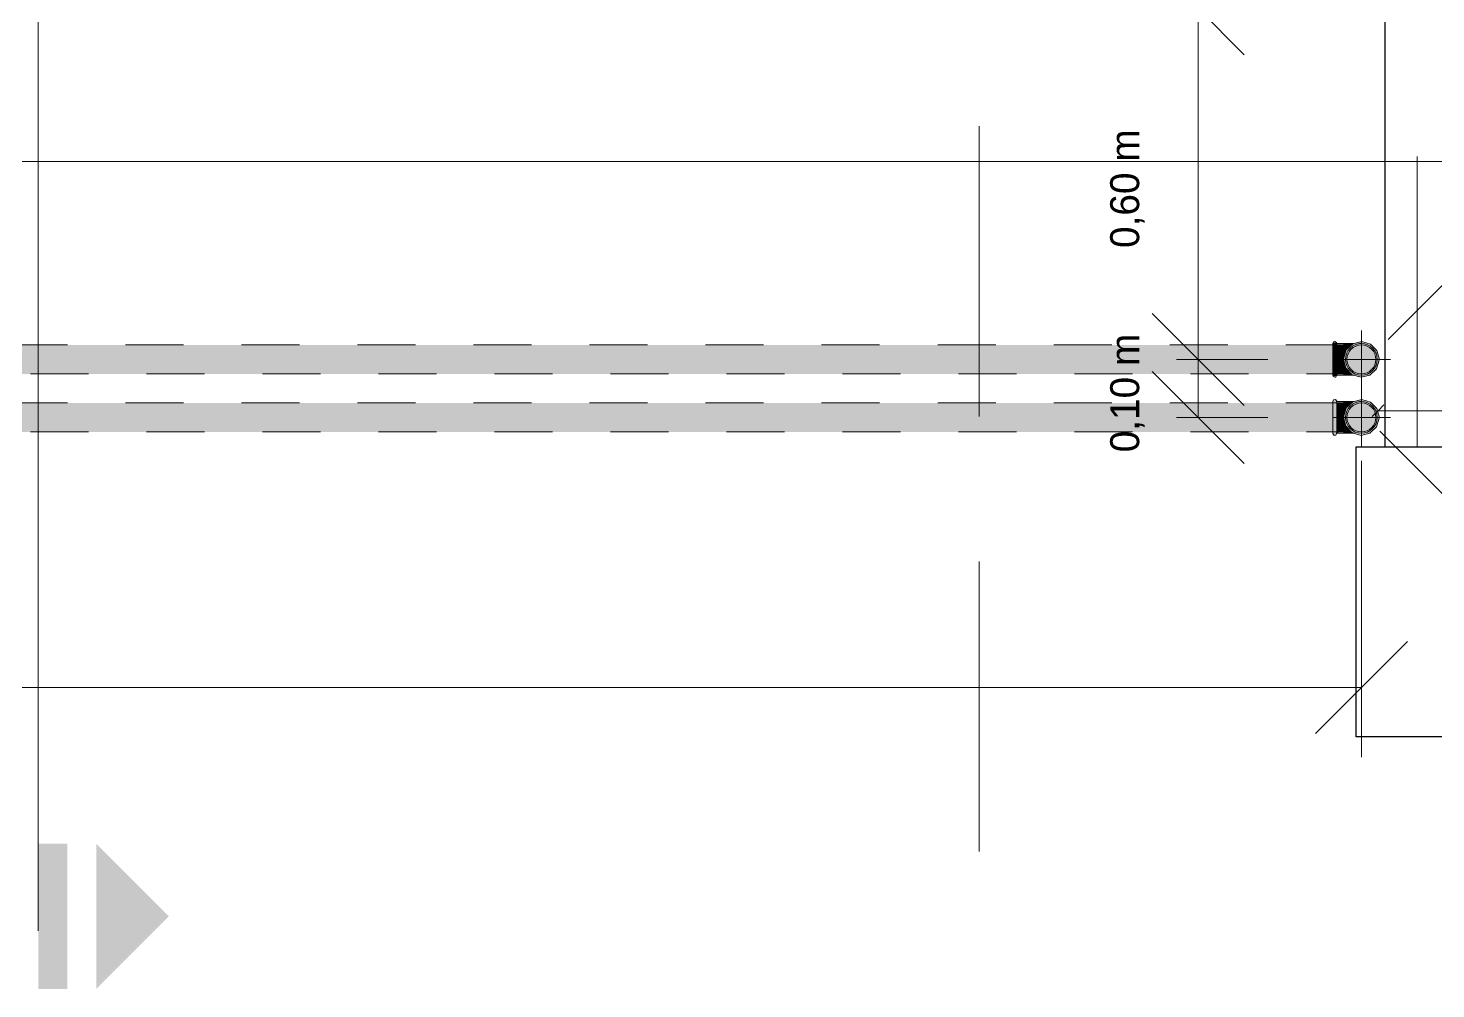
# Model space of a CAD drawing. Header units: metres. Extents: x 149 to 429, y -3 to 162.
# Drawn here: x 235.567 to 237.993, y 98.385 to 100.041 of the extents above; entities that cross this region are included whole.
import ezdxf

# ---------------------------------------------------------------- set-up
doc = ezdxf.new("R2010")
doc.units = ezdxf.units.M
doc.linetypes.add('Aligning Line', pattern=[0.012, 0.006, -0.006])
doc.linetypes.add('IMPORT-Dashed _3_', pattern=[0.75, 0.5, -0.25])
doc.layers.add('1053_ARQ_BASE_MATADOURO_dwg', color=7, linetype='Continuous', lineweight=5, true_color=0x767676)
for name, color, linetype, lineweight in [('A-ANNO-DIMS', 7, 'Continuous', 5), ('A-ANNO-DIMS-50', 7, 'Continuous', 5), ('A-ANNO-NOTE', 7, 'Continuous', 5), ('A-ESTRUTURA', 7, 'Continuous', 30), ('A-PAREDE', 7, 'Continuous', 30), ('A_PROJEÇÃO', 7, 'IMPORT-Dashed _3_', 5), ('G-ANNO-SYMB', 7, 'Continuous', 5), ('G-ANNO-TEXT', 7, 'Continuous', 5), ('P-PIPE', 7, 'Continuous', 5), ('P-PIPE-CNTR', 7, 'Continuous', 5)]:
    doc.layers.add(name, color=color, linetype=linetype, lineweight=lineweight)
doc.styles.add('Century Gothic_2', font='GOTHIC.TTF', dxfattribs={"height": 0.05})
doc.dimstyles.new('Setores_1_mm', dxfattribs={"dimscale": 0.3048, "dimtxt": 0.052208, "dimasz": 0.520833, "dimexe": 0.393701, "dimexo": 0.246063, "dimgap": 0.287073, "dimtad": 1, "dimrnd": 0.01, "dimzin": 0, "dimdsep": 46, "dimtxsty": 'Century Gothic_2', "dimblk1": 'OBLIQUE', "dimblk2": 'OBLIQUE', "dimsah": 1, "dimcen": 0.09, "dimazin": 0, "dimtfac": 1, "dimtdec": 4, "dimtix": 1, "dimtmove": 0, "dimatfit": 3, "dimfxl": 1, "dimtvp": 1, "dimtolj": 1, "dimtzin": 0, "dimarcsym": 2})

# ---------------------------------------------------------------- blocks, each defined once
blk = doc.blocks.new('AÇO_Cotovelo 90 45 - AÇO_Cotovelo 90 45-3953197-SERINGA SUÍNOS')
at = {"layer": 'P-PIPE', "true_color": 0x7f7f7f}
for points in [[(159.4488, 99.4697), (159.4523, 99.4697), (159.4523, 99.4991), (159.4488, 99.4973), (159.4488, 99.4957), (159.4488, 99.4697)], [(159.4549, 99.4697), (159.4558, 99.4697), (159.4555, 99.4978), (159.4523, 99.4991), (159.4523, 99.4697), (159.4533, 99.4697)], [(159.4558, 99.4697), (159.4674, 99.4698), (159.4679, 99.4797), (159.4679, 99.4957), (159.4557, 99.4957), (159.4558, 99.4697)], [(159.4679, 99.4697), (159.4709, 99.4697), (159.4767, 99.4862), (159.4908, 99.4957), (159.5067, 99.4957), (159.5207, 99.4851), (159.5261, 99.4697), (159.5292, 99.4697), (159.528, 99.4777), (159.5257, 99.4836), (159.5204, 99.4904), (159.5136, 99.4963), (159.5055, 99.4994), (159.4982, 99.5006), (159.4898, 99.4992), (159.4806, 99.4947), (159.4756, 99.4904), (159.47, 99.4822), (159.4679, 99.4743), (159.4674, 99.4697)], [(159.4679, 99.4743), (159.4687, 99.4783), (159.4709, 99.4836), (159.4771, 99.4917), (159.4829, 99.4963), (159.4837, 99.497), (159.4741, 99.4971), (159.4679, 99.4971), (159.4679, 99.475)], [(159.4718, 99.4697), (159.4733, 99.47), (159.4742, 99.4763), (159.4771, 99.4828), (159.4806, 99.4874), (159.4868, 99.4918), (159.4918, 99.4938), (159.4982, 99.4947), (159.5067, 99.493), (159.5108, 99.4913), (159.5159, 99.4874), (159.5205, 99.4808), (159.5224, 99.4758), (159.5238, 99.4697), (159.5257, 99.4697), (159.5204, 99.4858), (159.5067, 99.4957), (159.4898, 99.4957), (159.4761, 99.4858), (159.4709, 99.4697)], [(159.4523, 99.4403), (159.4523, 99.4697), (159.4488, 99.4697), (159.449, 99.4415), (159.4496, 99.4413)], [(159.4523, 99.4403), (159.4555, 99.4415), (159.4557, 99.449), (159.4556, 99.4536), (159.4558, 99.4697), (159.4523, 99.4697), (159.4523, 99.4431)], [(159.4982, 99.4388), (159.507, 99.4402), (159.5148, 99.4436), (159.5219, 99.4503), (159.5263, 99.4568), (159.5286, 99.4646), (159.5292, 99.4697), (159.5257, 99.4697), (159.5198, 99.4531), (159.506, 99.4436), (159.4898, 99.4436), (159.4759, 99.4543), (159.4704, 99.4697), (159.4674, 99.4697), (159.4685, 99.4616), (159.4709, 99.4558), (159.4766, 99.448), (159.4829, 99.443), (159.4916, 99.4398), (159.494, 99.4394)], [(159.506, 99.4436), (159.5067, 99.4436), (159.5206, 99.4542), (159.5257, 99.4697), (159.5233, 99.4697), (159.5221, 99.4626), (159.5192, 99.4563), (159.5142, 99.4507), (159.5097, 99.4476), (159.5047, 99.4455), (159.4982, 99.4447), (159.4898, 99.4464), (159.4849, 99.4487), (159.4806, 99.452), (159.476, 99.4586), (159.4741, 99.4632), (159.4733, 99.4697), (159.4709, 99.4697), (159.4767, 99.4531), (159.4902, 99.4436), (159.5052, 99.4436)], [(159.4679, 99.4423), (159.4835, 99.4428), (159.4809, 99.4443), (159.4745, 99.4505), (159.47, 99.4572), (159.4679, 99.4626), (159.4679, 99.4423)]]:
    blk.add_hatch(color=8, dxfattribs=at).paths.add_polyline_path(points)
h = blk.add_hatch(color=8, dxfattribs=at)
h.paths.add_polyline_path([(159.4488, 99.449), (159.4489, 99.4536), (159.4488, 99.4509)])
h.paths.add_polyline_path([(159.4488, 99.4436), (159.4488, 99.4436), (159.4488, 99.4447)])
h.paths.add_polyline_path([(159.4557, 99.4436), (159.4679, 99.444), (159.4674, 99.4697), (159.4558, 99.4697), (159.4557, 99.4436)])
at = {"layer": 'P-PIPE'}
for p, q in [((159.4488, 99.4957), (159.4488, 99.4971)), ((159.4488, 99.4971), (159.4488, 99.4957)), ((159.4499, 99.4971), (159.4488, 99.4971)), ((159.4488, 99.4971), (159.4488, 99.4938)), ((159.4679, 99.4971), (159.4546, 99.4971)), ((159.4558, 99.4971), (159.4558, 99.4957)), ((159.4679, 99.4971), (159.4679, 99.4961)), ((159.4679, 99.4955), (159.4679, 99.4859)), ((159.4953, 99.4971), (159.4982, 99.4971)), ((159.4488, 99.4914), (159.4488, 99.4801)), ((159.4679, 99.4849), (159.4679, 99.4858)), ((159.4679, 99.4853), (159.4679, 99.4743)), ((159.4488, 99.4592), (159.4488, 99.4479)), ((159.4679, 99.465), (159.4679, 99.4541)), ((159.4679, 99.4536), (159.4679, 99.4544)), ((159.4679, 99.4534), (159.4679, 99.4438)), ((159.4488, 99.4423), (159.4488, 99.4436)), ((159.4488, 99.4432), (159.4488, 99.4423)), ((159.4553, 99.4423), (159.4679, 99.4423)), ((159.4558, 99.4436), (159.4558, 99.4423)), ((159.4558, 99.4423), (159.4558, 99.4436)), ((159.4679, 99.4432), (159.4679, 99.4423))]:
    blk.add_line(p, q, dxfattribs=at)
at = {"layer": 'P-PIPE', "flags": 128}
for points in [[(159.4488, 99.4971), (159.4504, 99.5), (159.4523, 99.5006)], [(159.4488, 99.4953), (159.4488, 99.493), (159.4488, 99.4821), (159.4488, 99.4697)], [(159.4523, 99.5006), (159.4552, 99.499), (159.4558, 99.4971)], [(159.4558, 99.4697), (159.4558, 99.484), (159.4558, 99.4941), (159.4558, 99.4971)], [(159.5292, 99.4697), (159.5251, 99.485), (159.514, 99.4962), (159.4988, 99.5006), (159.4835, 99.4968), (159.472, 99.486), (159.4674, 99.4709), (159.4674, 99.4697)], [(159.4679, 99.4971), (159.483, 99.4971), (159.4847, 99.4971)], [(159.4488, 99.4697), (159.4488, 99.4554), (159.4488, 99.4453), (159.4488, 99.4423)], [(159.4558, 99.444), (159.4558, 99.4463), (159.4558, 99.4572), (159.4558, 99.4697)], [(159.4674, 99.4697), (159.4714, 99.4544), (159.4825, 99.4431), (159.4977, 99.4388), (159.513, 99.4425), (159.5245, 99.4534), (159.5291, 99.4685), (159.5292, 99.4697)], [(159.4523, 99.4388), (159.4493, 99.4404), (159.4488, 99.4423)], [(159.4558, 99.4423), (159.4541, 99.4393), (159.4523, 99.4388)], [(159.4847, 99.4423), (159.4832, 99.4423), (159.468, 99.4423), (159.4679, 99.4423)]]:
    blk.add_lwpolyline(points, dxfattribs=at)
at = {"layer": 'P-PIPE'}
for start, end in [(0, 180), (180, 0)]:
    blk.add_arc((159.4982, 99.4697), 0.0274, start, end, dxfattribs=at)
blk = doc.blocks.new('AÇO_Cotovelo 90 45 - AÇO_Cotovelo 90 45-V61-SERINGA SUÍNOS')
at = {"layer": 'P-PIPE', "true_color": 0x7f7f7f}
for points in [[(159.4558, 99.3697), (159.4556, 99.3961), (159.4543, 99.3994), (159.4523, 99.4006), (159.4498, 99.3992), (159.4488, 99.3938), (159.4488, 99.3697), (159.4533, 99.3697)], [(159.4558, 99.3697), (159.4675, 99.37), (159.4679, 99.3713), (159.4679, 99.3957), (159.4558, 99.3954), (159.4558, 99.3697)], [(159.5261, 99.3697), (159.5292, 99.3697), (159.5229, 99.3881), (159.5075, 99.3991), (159.4886, 99.399), (159.473, 99.3871), (159.469, 99.3751), (159.4679, 99.3697), (159.4709, 99.3697), (159.4767, 99.3862), (159.4902, 99.3957), (159.5072, 99.3954), (159.5207, 99.3851), (159.5257, 99.3697)], [(159.4679, 99.3713), (159.4733, 99.3879), (159.4848, 99.3969), (159.473, 99.3971), (159.4679, 99.3971), (159.4679, 99.375)], [(159.4718, 99.3697), (159.4733, 99.3697), (159.4741, 99.3761), (159.4771, 99.3828), (159.4811, 99.3878), (159.4868, 99.3918), (159.4918, 99.3938), (159.4982, 99.3947), (159.5067, 99.393), (159.5108, 99.3913), (159.5159, 99.3874), (159.5205, 99.3808), (159.5224, 99.3761), (159.5238, 99.3697), (159.5257, 99.3697), (159.5204, 99.3858), (159.506, 99.3957), (159.4898, 99.3957), (159.4759, 99.3851), (159.4709, 99.3697)], [(159.4523, 99.3388), (159.4558, 99.3436), (159.4558, 99.3697), (159.4488, 99.3697), (159.4488, 99.3434), (159.4502, 99.3399)], [(159.4887, 99.3403), (159.5079, 99.3404), (159.5235, 99.3523), (159.5275, 99.3642), (159.5292, 99.3697), (159.5257, 99.3697), (159.5198, 99.3531), (159.5063, 99.3436), (159.4893, 99.344), (159.4759, 99.3543), (159.4704, 99.3697), (159.4674, 99.3695), (159.4733, 99.3514), (159.4858, 99.3423)], [(159.4679, 99.3423), (159.4851, 99.3427), (159.4765, 99.3491), (159.473, 99.3523), (159.469, 99.3642), (159.4679, 99.368), (159.4679, 99.3423)], [(159.5052, 99.3436), (159.5067, 99.3436), (159.5206, 99.3542), (159.5257, 99.3697), (159.5233, 99.3697), (159.5223, 99.3629), (159.5194, 99.3565), (159.5142, 99.3507), (159.5097, 99.3476), (159.5047, 99.3455), (159.4982, 99.3447), (159.4898, 99.3464), (159.4858, 99.348), (159.4806, 99.352), (159.476, 99.3586), (159.4741, 99.3632), (159.4733, 99.3697), (159.4709, 99.3697), (159.4761, 99.3536), (159.4908, 99.3436), (159.5033, 99.3436)]]:
    blk.add_hatch(color=8, dxfattribs=at).paths.add_polyline_path(points)
h = blk.add_hatch(color=8, dxfattribs=at)
h.paths.add_polyline_path([(159.4524, 99.3436), (159.4524, 99.3436), (159.4531, 99.3447)])
h.paths.add_polyline_path([(159.4558, 99.3436), (159.4679, 99.344), (159.4674, 99.3697), (159.4558, 99.3697), (159.4558, 99.3447)])
at = {"layer": 'P-PIPE'}
for p, q in [((159.4488, 99.3957), (159.4488, 99.3971)), ((159.4488, 99.3971), (159.4488, 99.3957)), ((159.4488, 99.3697), (159.4488, 99.3971)), ((159.4679, 99.3971), (159.4548, 99.3971)), ((159.4558, 99.3957), (159.4558, 99.3971)), ((159.4558, 99.3971), (159.4558, 99.3957)), ((159.4679, 99.3971), (159.4679, 99.3961)), ((159.4679, 99.3955), (159.4679, 99.3859)), ((159.4953, 99.3971), (159.4982, 99.3971)), ((159.4679, 99.3858), (159.4679, 99.3849)), ((159.4679, 99.3853), (159.4679, 99.3713)), ((159.4488, 99.3423), (159.4488, 99.3697)), ((159.4679, 99.368), (159.4679, 99.3541)), ((159.4679, 99.3541), (159.4679, 99.3536)), ((159.4679, 99.3534), (159.4679, 99.3438)), ((159.4488, 99.3436), (159.4488, 99.3423)), ((159.4488, 99.3423), (159.4488, 99.3436)), ((159.4548, 99.3423), (159.4679, 99.3423)), ((159.4558, 99.3436), (159.4558, 99.3423)), ((159.4558, 99.3423), (159.4558, 99.3436)), ((159.4679, 99.3432), (159.4679, 99.3423))]:
    blk.add_line(p, q, dxfattribs=at)
at = {"layer": 'P-PIPE', "flags": 128}
for points in [[(159.4488, 99.3971), (159.4504, 99.4), (159.4537, 99.4003), (159.4557, 99.3976), (159.4558, 99.3971)], [(159.4558, 99.3697), (159.4558, 99.384), (159.4558, 99.3941), (159.4558, 99.3957)], [(159.5292, 99.3697), (159.5251, 99.385), (159.514, 99.3962), (159.4988, 99.4006), (159.4835, 99.3968), (159.472, 99.386), (159.4674, 99.3709), (159.4674, 99.3697)], [(159.4679, 99.3971), (159.483, 99.3971), (159.486, 99.3971)], [(159.4488, 99.3952), (159.4488, 99.393), (159.4488, 99.3821), (159.4488, 99.3697)], [(159.4488, 99.3697), (159.4488, 99.3554), (159.4488, 99.3453), (159.4488, 99.3437)], [(159.4558, 99.3442), (159.4558, 99.3463), (159.4558, 99.3572), (159.4558, 99.3697)], [(159.4674, 99.3697), (159.4714, 99.3544), (159.4825, 99.3431), (159.4977, 99.3388), (159.513, 99.3425), (159.5245, 99.3534), (159.5291, 99.3685), (159.5292, 99.3697)], [(159.4558, 99.3423), (159.4541, 99.3393), (159.4508, 99.3391), (159.4488, 99.3418), (159.4488, 99.3423)], [(159.4857, 99.3423), (159.4832, 99.3423), (159.468, 99.3423), (159.4679, 99.3423)]]:
    blk.add_lwpolyline(points, dxfattribs=at)
at = {"layer": 'P-PIPE'}
for start, end in [(0, 180), (180, 0)]:
    blk.add_arc((159.4982, 99.3697), 0.0274, start, end, dxfattribs=at)
blk = doc.blocks.new('1053_ARQ_BASE_MATADOURO_dwg_arq geral tgov-4039641-SERINGA SUÍNOS')
at = {"layer": 'A-ESTRUTURA', "color": 253, "true_color": 0xaaaaaa, "flags": 128}
blk.add_lwpolyline([(29.2796, 15.6332), (29.2796, 16.1332), (29.4796, 16.1332), (29.4796, 15.6332)], close=True, dxfattribs=at)
at = {"layer": 'A-PAREDE', "color": 253, "true_color": 0xaaaaaa, "flags": 128}
blk.add_lwpolyline([(29.3296, 16.1332), (29.3296, 17.0382), (29.4796, 17.0382), (29.4796, 16.1332), (32.6243, 16.1332)], dxfattribs=at)
at = {"layer": 'A_PROJEÇÃO', "color": 253, "true_color": 0xaaaaaa}
for p, q in [((29.3846, 16.1332), (29.3846, 18.5614)), ((28.6296, 15.4355), (28.6296, 17.0099))]:
    blk.add_line(p, q, dxfattribs=at)
blk = doc.blocks.new('1053_ARQ_BASE_MATADOURO_dwg-3625622-SERINGA SUÍNOS')
blk.add_blockref('1053_ARQ_BASE_MATADOURO_dwg_arq geral tgov-4039641-SERINGA SUÍNOS', (130.2098, 83.186))
blk = doc.blocks.new('Marcador de Tubulação Circular Century 2 - Sobe-874581-SERINGA SUÍNOS')
at = {"layer": 'A-ANNO-NOTE'}
for p, q in [((0.011459, 0.006828), (0.007216, 0.002585)), ((0.011459, 0.006828), (0.009837, 0.006173)), ((0.010803, 0.005207), (0.011459, 0.006828)), ((0.009837, 0.006173), (0.010803, 0.006173)), ((0.010803, 0.006173), (0.010803, 0.005207)), ((-0.002208, -0.001269), (0.008792, -0.001269)), ((-0.004786, -0.009416), (-0.000562, -0.005193))]:
    blk.add_line(p, q, dxfattribs=at)
blk.add_circle((0.003292, -0.001269), 0.0055, dxfattribs=at)
blk = doc.blocks.new('DIMBLOCK43-SERINGA SUÍNOS')
at = {"layer": 'A-ANNO-DIMS-50', "lineweight": 25}
for p, q in [((237.5833, 99.4697), (237.504, 99.549)), ((237.5833, 99.4697), (237.6627, 99.3903)), ((237.5833, 99.3697), (237.504, 99.449)), ((237.5833, 99.3697), (237.6627, 99.2903))]:
    blk.add_line(p, q, dxfattribs=at)
at = {"layer": 'A-ANNO-DIMS-50'}
for p, q in [((237.5833, 99.4697), (237.5461, 99.4697)), ((237.5833, 99.3697), (237.5833, 99.4697)), ((237.5833, 99.4697), (237.7033, 99.4697)), ((237.5833, 99.3697), (237.5461, 99.3697)), ((237.5833, 99.3697), (237.7033, 99.3697))]:
    blk.add_line(p, q, dxfattribs=at)
at = {"layer": 'A-ANNO-DIMS-50', "color": 0, "insert": (237.4318, 99.3095), "char_height": 0.05, "width": 0.264523, "attachment_point": 1, "rotation": 90, "line_spacing_factor": 0.984502, "style": 'Century Gothic_2'}
blk.add_mtext('0,10 m', dxfattribs=at)
blk = doc.blocks.new('_Oblique')
at = {"color": 0, "linetype": 'ByBlock', "lineweight": -2}
blk.add_line((-0.5, -0.5), (0.5, 0.5), dxfattribs=at)
blk = doc.blocks.new('DIMBLOCK44-SERINGA SUÍNOS')
at = {"layer": 'A-ANNO-DIMS-50', "lineweight": 25}
for p, q in [((237.5833, 100.0742), (237.504, 100.1536)), ((237.5833, 100.0742), (237.6627, 99.9948)), ((237.5833, 99.4697), (237.504, 99.549)), ((237.5833, 99.4697), (237.6627, 99.3903))]:
    blk.add_line(p, q, dxfattribs=at)
at = {"layer": 'A-ANNO-DIMS-50'}
for p, q in [((237.5833, 100.0742), (237.5461, 100.0742)), ((237.5833, 99.4697), (237.5833, 100.0742)), ((237.5833, 100.0742), (237.7033, 100.0742)), ((237.5833, 99.4697), (237.5461, 99.4697)), ((237.5833, 99.4697), (237.7033, 99.4697))]:
    blk.add_line(p, q, dxfattribs=at)
at = {"layer": 'A-ANNO-DIMS-50', "color": 0, "insert": (237.4318, 99.6617), "char_height": 0.05, "width": 0.264523, "attachment_point": 1, "rotation": 90, "line_spacing_factor": 0.984502, "style": 'Century Gothic_2'}
blk.add_mtext('0,60 m', dxfattribs=at)
blk = doc.blocks.new('DIMBLOCK46-SERINGA SUÍNOS')
at = {"layer": 'A-ANNO-DIMS-50'}
for p, q in [((237.8648, 98.9042), (237.8648, 99.2947)), ((232.5824, 98.9042), (232.5824, 99.2676)), ((232.5824, 98.9042), (237.8648, 98.9042)), ((232.5824, 98.9042), (232.5824, 98.7842)), ((237.8648, 98.9042), (237.8648, 98.7842))]:
    blk.add_line(p, q, dxfattribs=at)
at = {"layer": 'A-ANNO-DIMS-50', "lineweight": 25}
for p, q in [((232.5824, 98.9042), (232.6618, 98.9836)), ((237.8648, 98.9042), (237.9442, 98.9836)), ((232.5824, 98.9042), (232.503, 98.8248)), ((237.8648, 98.9042), (237.7855, 98.8248))]:
    blk.add_line(p, q, dxfattribs=at)
at = {"layer": 'A-ANNO-DIMS-50', "color": 0, "insert": (235.1134, 99.0558), "char_height": 0.05, "width": 0.264523, "attachment_point": 1, "line_spacing_factor": 0.984502, "style": 'Century Gothic_2'}
blk.add_mtext('5,28 m', dxfattribs=at)
blk = doc.blocks.new('Corte - Padrão-73413-SERINGA SUÍNOS')
at = {"layer": 'G-ANNO-SYMB'}
for points in [[(0.0005, 0.0045), (0.003, 0.002), (-0.002, 0.002)], [(-0.002, 0.001), (0.003, 0.001), (0.003, 0), (-0.002, 0)]]:
    blk.add_hatch(color=256, dxfattribs=at).paths.add_polyline_path(points)

msp = doc.modelspace()

# ---------------------------------------------------------------- hatches: boundary and pattern name
at = {"layer": 'P-PIPE', "true_color": 0xc0c0c0}
for points in [[(235.3529, 99.4697), (237.8153, 99.4697), (237.8153, 99.4947), (232.5894, 99.4942), (232.5894, 99.4697), (234.3782, 99.4697)], [(237.8648, 99.4447), (237.8713, 99.4455), (237.8773, 99.448), (237.8825, 99.452), (237.8865, 99.4572), (237.889, 99.4632), (237.8897, 99.4708), (237.8889, 99.4763), (237.8865, 99.4822), (237.8808, 99.4886), (237.8773, 99.4913), (237.8713, 99.4938), (237.8648, 99.4947), (237.8584, 99.4938), (237.8523, 99.4913), (237.8472, 99.4874), (237.8432, 99.4822), (237.8407, 99.4761), (237.8402, 99.4724), (237.8398, 99.4697), (237.8407, 99.4632), (237.8432, 99.4572), (237.8473, 99.4519), (237.8523, 99.448), (237.8584, 99.4455)], [(237.7895, 99.4447), (237.8153, 99.4449), (237.8153, 99.4697), (232.5894, 99.4697), (232.5894, 99.4447), (237.3021, 99.4447)], [(232.9163, 99.3697), (237.8153, 99.3697), (237.8153, 99.3947), (232.5894, 99.3942), (232.5894, 99.3697), (232.6726, 99.3697)], [(237.8648, 99.3447), (237.8713, 99.3455), (237.8773, 99.348), (237.8825, 99.352), (237.8865, 99.3572), (237.8891, 99.3639), (237.8898, 99.3697), (237.889, 99.3761), (237.8865, 99.3822), (237.8808, 99.3886), (237.8773, 99.3913), (237.8713, 99.3938), (237.8648, 99.3947), (237.8584, 99.3938), (237.8523, 99.3913), (237.8472, 99.3874), (237.8432, 99.3822), (237.8407, 99.3761), (237.8407, 99.3761), (237.8399, 99.3694), (237.8407, 99.3632), (237.8432, 99.3572), (237.8472, 99.352), (237.8523, 99.348), (237.8584, 99.3455)], [(233.4036, 99.3447), (237.8153, 99.3447), (237.8153, 99.3697), (232.5894, 99.3697), (232.5894, 99.3447), (232.9163, 99.3447)]]:
    msp.add_hatch(color=9, dxfattribs=at).paths.add_polyline_path(points)

# ---------------------------------------------------------------- linework, layer by layer
at = {"layer": 'G-ANNO-SYMB'}
for p, q in [((235.5839, 101.5662), (235.5839, 98.4848)), ((228.1317, 99.8108), (238.9793, 99.8108))]:
    msp.add_line(p, q, dxfattribs=at)
at = {"layer": 'G-ANNO-TEXT', "color": 5, "true_color": 0x0000ff}
for q in [(237.8836, 99.3713), (237.9034, 99.3912), (238.3298, 99.3812)]:
    msp.add_line((237.8935, 99.3812), q, dxfattribs=at)
at = {"layer": 'P-PIPE', "linetype": 'Aligning Line', "lineweight": 15}
for p, q in [((237.8344, 99.4947), (232.5703, 99.4947)), ((232.5703, 99.4447), (237.8344, 99.4447)), ((237.8344, 99.3947), (232.5703, 99.3947)), ((232.5703, 99.3447), (237.8344, 99.3447))]:
    msp.add_line(p, q, dxfattribs=at)
at = {"layer": 'P-PIPE'}
for centre, start, end in [((237.8648, 99.4697), 90, 180), ((237.8648, 99.4697), 0, 90), ((237.8648, 99.4697), 180, 270), ((237.8648, 99.4697), 270, 0), ((237.8648, 99.3697), 90, 180), ((237.8648, 99.3697), 0, 90), ((237.8648, 99.3697), 180, 270), ((237.8648, 99.3697), 270, 0)]:
    msp.add_arc(centre, 0.025, start, end, dxfattribs=at)
at = {"layer": 'P-PIPE-CNTR'}
for p, q in [((237.8648, 99.4197), (237.8648, 99.5197)), ((237.8148, 99.4697), (237.9148, 99.4697)), ((237.8648, 99.3197), (237.8648, 99.4197)), ((237.8148, 99.3697), (237.9148, 99.3697))]:
    msp.add_line(p, q, dxfattribs=at)

# ---------------------------------------------------------------- block references
at = {"layer": '1053_ARQ_BASE_MATADOURO_dwg', "color": 253, "true_color": 0xaaaaaa}
msp.add_blockref('1053_ARQ_BASE_MATADOURO_dwg-3625622-SERINGA SUÍNOS', (78.3666, 0), dxfattribs=at)
at = {"layer": 'A-ANNO-NOTE', "xscale": 50, "yscale": 50, "zscale": 50}
msp.add_blockref('Marcador de Tubulação Circular Century 2 - Sobe-874581-SERINGA SUÍNOS', (238.1501, 99.9748), dxfattribs=at)
at = {"layer": 'A-ANNO-NOTE', "xscale": 50, "yscale": 50, "zscale": 50, "rotation": 269.9999999999997}
msp.add_blockref('Marcador de Tubulação Circular Century 2 - Sobe-874581-SERINGA SUÍNOS', (238.3673, 99.1068), dxfattribs=at)
at = {"layer": 'G-ANNO-SYMB', "extrusion": (0, 0, -1), "xscale": 49.99999999999998, "yscale": 49.99999999999998, "zscale": 49.99999999999998, "rotation": 90.0000000000006}
msp.add_blockref('Corte - Padrão-73413-SERINGA SUÍNOS', (-235.5839, 98.4848), dxfattribs=at)
at = {"layer": 'P-PIPE'}
for name in ['AÇO_Cotovelo 90 45 - AÇO_Cotovelo 90 45-3953197-SERINGA SUÍNOS', 'AÇO_Cotovelo 90 45 - AÇO_Cotovelo 90 45-V61-SERINGA SUÍNOS']:
    msp.add_blockref(name, (78.3666, 0), dxfattribs=at)

# ---------------------------------------------------------------- dimensions: what is measured, and where the dimension line sits
at = {"layer": 'A-ANNO-DIMS'}
for base, p1, p2, override, picture, middle in [((237.5833, 100.0742), (237.4711, 99.4697), (237.4711, 100.0742), {"dimpost": '<>', "dimfxl": 0.604548}, 'DIMBLOCK44-SERINGA SUÍNOS', (237.4696, 99.7719)), ((237.5833, 99.4697), (237.4711, 99.3697), (237.4711, 99.4697), {"dimpost": '<>', "dimfxl": 0.1}, 'DIMBLOCK43-SERINGA SUÍNOS', (237.4696, 99.4197))]:
    dim = msp.add_linear_dim(base=base, p1=p1, p2=p2, angle=90, dimstyle='Setores_1_mm', override=override, dxfattribs=at)
    dim.commit()
    dim.dimension.update_dxf_attribs({"geometry": picture, "text_midpoint": middle})
dim = msp.add_linear_dim(base=(237.8648, 98.9042), p1=(232.5824, 99.3426), p2=(237.8648, 99.3697), dimstyle='Setores_1_mm', override={"dimpost": '<>', "dimfxl": 5.282513}, dxfattribs=at)
dim.commit()
dim.dimension.update_dxf_attribs({"geometry": 'DIMBLOCK46-SERINGA SUÍNOS', "text_midpoint": (235.2236, 99.0179)})

doc.saveas('drawing.dxf')
